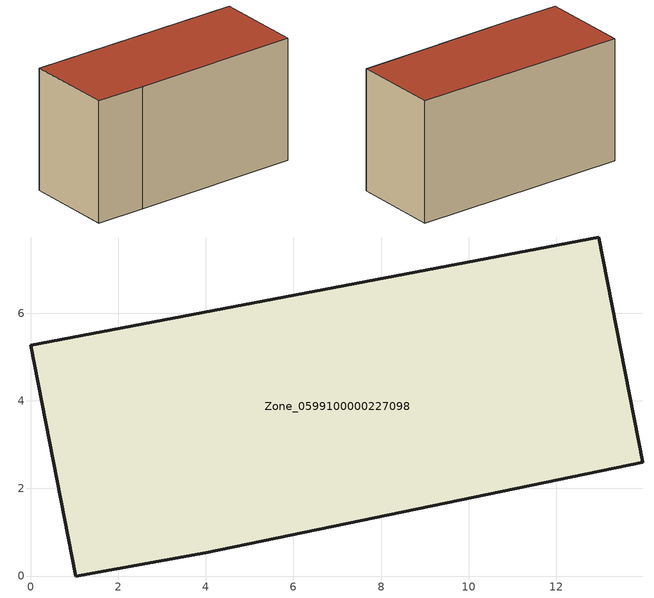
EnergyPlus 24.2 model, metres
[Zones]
Zone_0599100000227098
 floor ground (C_G): 12.97,7.74 13.98,2.6 4,0.54 1.03,0 0,5.27 z0
 wall outside (C_F): 1.03,0 4,0.54 13.98,2.6 12.97,7.74 0,5.27 1.03,0 z0:7.43
 roof outside (C_R): 13.98,2.6 12.97,7.74 0,5.27 1.03,0 4,0.54 z7.43
[BUILDING]
Pand.0599100000227098: North Axis=0; Terrain=City; Loads Convergence Tolerance Value=0.04; Temperature Convergence Tolerance Value=0.4; Solar Distribution=FullExterior; Maximum Number of Warmup Days=25; Minimum Number of Warmup Days=1
[Site:Location]
Rotterdam.The.Hague.AP_ZH_NLD Design_Conditions: Latitude=51.96; Longitude=4.45; Time Zone=1; Elevation=-4.5
[SITE:GROUNDTEMPERATURE:BUILDINGSURFACE]
18, 18, 18, 18, 18, 18, 18, 18, 18, 18, 18, 18
[MATERIAL] Thermal Absorptance=0.9; Solar Absorptance=0.7; Visible Absorptance=0.7
Name | Roughness | Thickness | Conductivity | Density | Specific Heat
G.TI.1946 | MediumSmooth | 0.15 | 1 | 540 | 1210
F.TI.1946 | Rough | 0.3 | 0.857143 | 1920 | 840
R.TI.1946 | MediumRough | 0.2 | 0.1 | 1500 | 1000
[CONSTRUCTION]
C_G: G.TI.1946
C_F: F.TI.1946
C_R: R.TI.1946
[ZONE]
Zone_0599100000227098: Type=1; Multiplier=1; Ceiling Height=Autocalculate; Volume=Autocalculate; Floor Area=autocalculate; Part of Total Floor Area=Yes
[ZONEINFILTRATION:DESIGNFLOWRATE]
Infil_Zone_0599100000227098: Zone or ZoneList or Space or SpaceList=Zone_0599100000227098; Schedule=AlwaysOn; Design Flow Rate Calculation Method=Flow/Area; Flow Rate per Floor Area=0.003; Constant Term Coefficient=1; Temperature Term Coefficient=0; Velocity Term Coefficient=0; Velocity Squared Term Coefficient=0
[HVACTEMPLATE:ZONE:IDEALLOADSAIRSYSTEM]
Zone_0599100000227098: Maximum Heating Supply Air Temperature=50; Minimum Cooling Supply Air Temperature=13; Maximum Heating Supply Air Humidity Ratio=0.0156; Minimum Cooling Supply Air Humidity Ratio=0.0077; Heating Limit=NoLimit; Cooling Limit=NoLimit; Dehumidification Control Type=ConstantSensibleHeatRatio; Cooling Sensible Heat Ratio=0.7; Dehumidification Setpoint=60; Humidification Control Type=None; Humidification Setpoint=30; Outdoor Air Method=None; Outdoor Air Flow Rate per Person=0.00944; Outdoor Air Flow Rate per Zone Floor Area=0; Outdoor Air Flow Rate per Zone=0; Demand Controlled Ventilation Type=None; Outdoor Air Economizer Type=NoEconomizer; Heat Recovery Type=None; Sensible Heat Recovery Effectiveness=0.7; Latent Heat Recovery Effectiveness=0.65
[ZONECONTROL:THERMOSTAT]
ThermostatControl_Zone_0599100000227098: Zone or ZoneList=Zone_0599100000227098; Control Type Schedule=DualSetpointControlType; Control 1=Thermostat_Zone_0599100000227098; Temperature Difference Between Cutout And Setpoint=0
[THERMOSTATSETPOINT:DUALSETPOINT]
Thermostat_Zone_0599100000227098: Heating Setpoint Temperature Schedule=HeatingSetpoint_Zone_0599100000227098; Cooling Setpoint Temperature Schedule=CoolingSetpoint_Zone_0599100000227098
[SCHEDULE:COMPACT]
HeatingSetpoint_Zone_0599100000227098: Through: 12/31, For: AllDays, Until: 24:00, 21
CoolingSetpoint_Zone_0599100000227098: Through: 12/31, For: AllDays, Until: 24:00, 24
DualSetpointControlType: Through: 12/31, For: AllDays, Until: 24:00, 4
AlwaysOn: Through: 12/31, For: AllDays, Until: 24:00, 1
